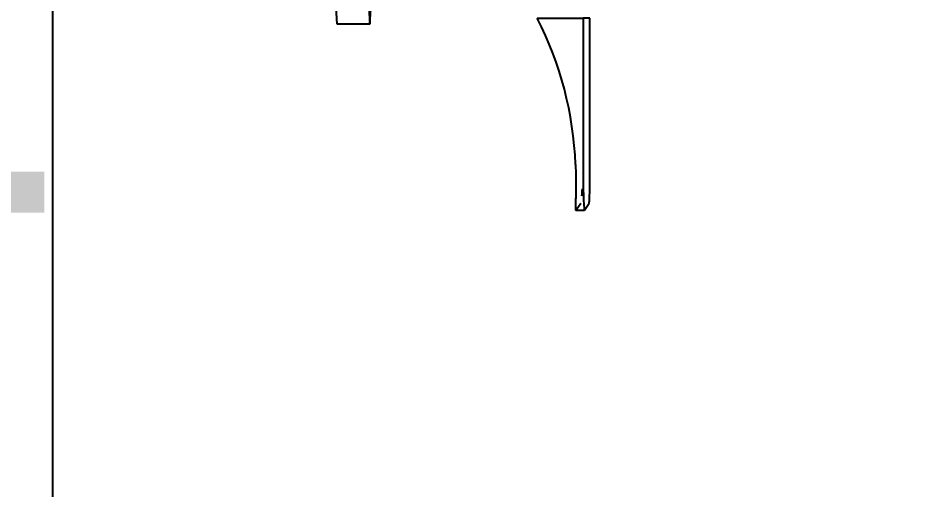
# Model space of a CAD drawing. Extents: x 15525 to 50715, y -3252 to 56414.
# Drawn here: x 39783 to 40290, y 44935 to 45196 of the extents above; entities that cross this region are included whole.
import ezdxf

# ---------------------------------------------------------------- set-up
doc = ezdxf.new("R2010")
doc.units = 0
doc.header["$MEASUREMENT"] = 0
for name, color, linetype in [('A-Wall__Brick', 7, 'CONTINUOUS'), ('H-Fixtures__Sink', 252, 'CONTINUOUS'), ('RM$', 7, 'CONTINUOUS'), ('RM$TXT', 4, 'CONTINUOUS')]:
    doc.layers.add(name, color=color, linetype=linetype)
doc.styles.add('Arial', font='arial.ttf')

msp = doc.modelspace()

# ---------------------------------------------------------------- linework, layer by layer
at = {"layer": 'A-Wall__Brick'}
msp.add_line((39802.12, 44880.5), (39802.12, 45834.13), dxfattribs=at)
at = {"layer": 'H-Fixtures__Sink'}
for p, q in [((39960.02, 45193.15), (39959.3, 45205.7)), ((39977.45, 45205.7), (39978.17, 45193.15)), ((39978.17, 45193.15), (39978.82, 45204.45)), ((40071.12, 45196.45), (40096.51, 45196.45)), ((40100.28, 45196.45), (40096.51, 45196.45)), ((40096.51, 45196.45), (40096.51, 45115.26)), ((40100.28, 45106.54), (40100.28, 45196.45)), ((39978.17, 45193.15), (39960.02, 45193.15)), ((40097.39, 45089.9), (40099.88, 45093.86)), ((40092.49, 45089.86), (40097.35, 45089.86))]:
    msp.add_line(p, q, dxfattribs=at)
at = {"layer": 'H-Fixtures__Sink', "flags": 128}
msp.add_lwpolyline([(40092.54, 45089.9), (40093.96, 45091.88), (40095.36, 45093.86)], dxfattribs=at)
at = {"layer": 'H-Fixtures__Sink'}
for centre, major_axis, ratio, start_param, end_param in [((39897.79, 45107.75), (0, -194.79), 0.999454, 1.609371, 2.043546), ((40097.35, 45115.26), (0, -25.4), 0.033033, 4.712389, 6.335545), ((40099.86, 45106.54), (0, -12.7), 0.033033, 0.05236, 1.570796)]:
    msp.add_ellipse(centre, major_axis=major_axis, ratio=ratio, start_param=start_param, end_param=end_param, dxfattribs=at)
msp.add_open_spline([(40092.33, 45115.26), (40092.43, 45112.51), (40092.56, 45107.01), (40092.51, 45100.85), (40092.43, 45096.75), (40092.35, 45093.29), (40092.31, 45090.36), (40092.44, 45089.76), (40092.54, 45089.9)], degree=3, knots=[0, 0, 0, 0, 0.2, 0.4, 0.5, 0.6, 0.8, 1, 1, 1, 1], dxfattribs=at)
msp.add_open_spline([(40095.88, 45097.8), (40095.98, 45098.97), (40096.07, 45100.34), (40096.13, 45101.83)], degree=3, dxfattribs=at)
at = {"layer": 'RM$', "flags": 128}
msp.add_lwpolyline([(30712.62, 43685.12), (33110.62, 43685.12), (33110.62, 43323.12), (38282.12, 43323.62), (38282.12, 43313.62), (39802.12, 43313.62), (39802.12, 44780.5), (40263.02, 44780.5), (40263.02, 44870.5), (40263.02, 44880.5), (39802.12, 44880.5), (39802.12, 45834.13), (40150.02, 45834.13), (40150.02, 47477.12), (41658.62, 47472.12), (41658.62, 36560.79), (39806.62, 36560.79), (39806.62, 41501.12), (30703.62, 41501.12)], close=True, dxfattribs=at)

# ---------------------------------------------------------------- texts
at = {"layer": 'RM$TXT', "attachment_point": 8, "style": 'Arial'}
for s, insert, char_height in [('352B^M^JSERV/BUILD^M^JSERVBUI/RI^M^J1.52^M^J-^M^J-^M^J', (39763.32, 45022.72), 200), ('302A^M^JTEACHING^M^JTEACH/LABS^M^J6.23^M^J55-PVC (IND ENG)^M^J558-BIO INNOVATN HUB^M^J', (37900.88, 43086.74), 304.8)]:
    msp.add_mtext(s, dxfattribs=dict(at, insert=insert, char_height=char_height))

doc.saveas('drawing.dxf')
